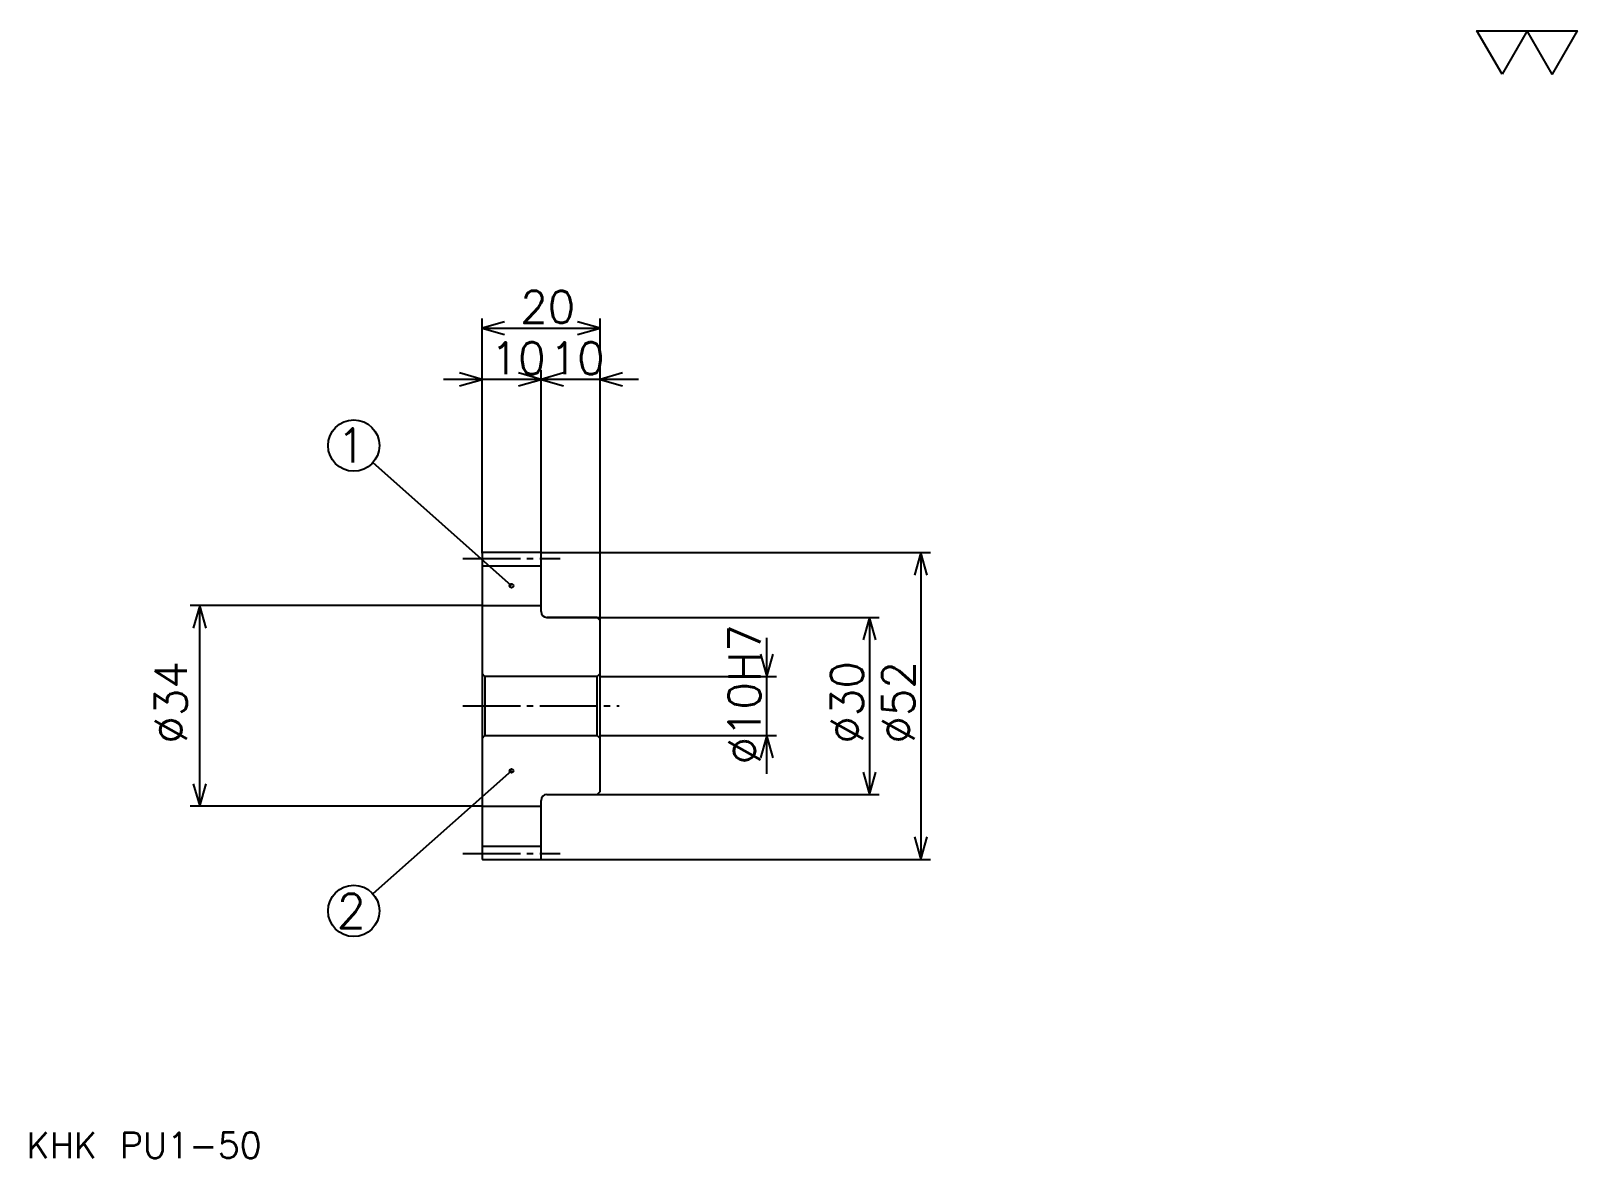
# Model space of a CAD drawing. Extents: x 12 to 274, y 12 to 203.
import ezdxf

# ---------------------------------------------------------------- set-up
doc = ezdxf.new("R2010")
doc.units = 0
doc.linetypes.add('DASHDOT', pattern=[13.04348, 9.782609, -1.086957, 1.086957, -1.086957])
doc.layers.get('0').update_dxf_attribs({"linetype": 'CONTINUOUS'})
doc.layers.add('DASHDOT', color=6, linetype='DASHDOT')
doc.styles.add('KANJI', font='TXT', dxfattribs={"bigfont": 'BIGFONT'})

msp = doc.modelspace()

# ---------------------------------------------------------------- linework, layer by layer
at = {"color": 5}
for p, q in [((88.043472, 114.58696), (88.043472, 154.260864)), ((88.043472, 152.630432), (108.043472, 152.630432)), ((108.043472, 114.58696), (108.043472, 154.260864)), ((98.043472, 114.58696), (98.043472, 145.565216)), ((104.565216, 143.934784), (81.521736, 143.934784)), ((114.565216, 143.934784), (91.521736, 143.934784)), ((93.043472, 108.96196), (69.554184, 129.83783)), ((88.043472, 114.486961), (88.043472, 114.58696)), ((97.943474, 114.58696), (108.043472, 114.58696)), ((98.043472, 114.486961), (98.043472, 114.58696)), ((108.043472, 114.58696), (164.021729, 114.58696)), ((108.043472, 103.08696), (108.043472, 114.58696)), ((162.391296, 114.58696), (162.391296, 62.58696)), ((88.043472, 105.58696), (38.586948, 105.58696)), ((40.217384, 71.58696), (40.217384, 105.58696)), ((99.043472, 103.58696), (108.043472, 103.58696)), ((108.043472, 103.58696), (155.32608, 103.58696)), ((153.695648, 103.58696), (153.695648, 73.58696)), ((136.304352, 77.065224), (136.304352, 100.108696)), ((108.043472, 93.58696), (137.934784, 93.58696)), ((108.043472, 83.58696), (137.934784, 83.58696)), ((93.043472, 77.58696), (69.555695, 56.734398)), ((99.043472, 73.58696), (108.043472, 73.58696)), ((108.043472, 73.58696), (155.32608, 73.58696)), ((88.043472, 71.58696), (38.586948, 71.58696)), ((97.943474, 62.58696), (108.043472, 62.58696)), ((108.043472, 62.58696), (164.021729, 62.58696))]:
    msp.add_line(p, q, dxfattribs=at)
at = {"color": 4}
for p, q in [((88.043472, 112.33696), (98.043472, 112.33696)), ((88.043472, 105.58696), (98.043472, 105.58696)), ((88.543472, 93.58696), (88.543472, 83.58696)), ((107.543472, 93.58696), (108.043472, 94.08696)), ((107.543472, 83.58696), (108.043472, 83.08696)), ((88.043472, 71.58696), (98.043472, 71.58696)), ((88.043472, 64.83696), (98.043472, 64.83696))]:
    msp.add_line(p, q, dxfattribs=at)
at = {"color": 7}
msp.add_lwpolyline([(260.869568, 195.652176), (256.630432, 203), (273.586975, 203), (269.347839, 195.652176), (265.108704, 203), (260.869568, 195.652176)], dxfattribs=at)
at = {"color": 5}
for points in [[(91.847816, 153.717407), (88.043472, 152.630432), (91.847816, 151.543488)], [(104.23912, 151.543488), (108.043472, 152.630432), (104.23912, 153.717407)], [(84.239128, 142.847824), (88.043472, 143.934784), (84.239128, 145.021744)], [(94.23912, 142.847824), (98.043472, 143.934784), (94.23912, 145.021744)], [(101.847824, 145.021744), (98.043472, 143.934784), (101.847824, 142.847824)], [(111.847824, 145.021744), (108.043472, 143.934784), (111.847824, 142.847824)], [(163.478256, 110.782608), (162.391296, 114.58696), (161.304337, 110.782608)], [(41.30434, 101.782608), (40.217384, 105.58696), (39.130428, 101.782608)], [(154.782608, 99.782608), (153.695648, 103.58696), (152.608688, 99.782608)], [(135.217392, 97.391312), (136.304352, 93.58696), (137.391296, 97.391312)], [(137.391296, 79.782608), (136.304352, 83.58696), (135.217392, 79.782608)], [(152.608688, 77.391312), (153.695648, 73.58696), (154.782608, 77.391312)], [(39.130428, 75.391312), (40.217384, 71.58696), (41.30434, 75.391312)], [(161.304337, 66.391312), (162.391296, 62.58696), (163.478256, 66.391312)]]:
    msp.add_lwpolyline(points, dxfattribs=at)
at = {"color": 4}
for points in [[(98.043472, 104.58696), (98.043472, 114.486961), (97.943474, 114.58696), (88.143471, 114.58696), (88.043472, 114.486961), (88.043472, 83.08696)], [(99.043472, 73.58696), (107.543472, 73.58696), (108.043472, 74.08696), (108.043472, 103.08696), (107.543472, 103.58696), (99.043472, 103.58696)], [(88.043472, 83.08696), (88.543472, 83.58696), (107.543472, 83.58696), (107.543472, 93.58696), (88.543472, 93.58696), (88.043472, 94.08696)], [(88.043472, 83.08696), (88.043472, 62.686958), (88.143471, 62.58696), (97.943474, 62.58696), (98.043472, 62.686958), (98.043472, 72.58696)]]:
    msp.add_lwpolyline(points, dxfattribs=at)
at = {"color": 5}
for centre, radius in [((66.304344, 132.726089), 4.347826), ((93.043472, 108.96196), 0.326087), ((93.043472, 77.58696), 0.326087), ((66.304344, 53.847828), 4.347826)]:
    msp.add_circle(centre, radius, dxfattribs=at)
at = {"color": 4}
for centre, start, end in [((99.043472, 104.58696), 180, 270), ((99.043472, 72.58696), 90, 180)]:
    msp.add_arc(centre, 1, start, end, dxfattribs=at)
at = {"layer": 'DASHDOT', "color": 7}
for p, q in [((84.7826, 113.58696), (101.304344, 113.58696)), ((84.7826, 88.58696), (111.304344, 88.58696)), ((84.7826, 63.58696), (101.304344, 63.58696))]:
    msp.add_line(p, q, dxfattribs=at)

# ---------------------------------------------------------------- texts
at = {"color": 7, "style": 'KANJI'}
for s, height, p in [('20', 5.434783, (94.510864, 153.5)), ('10', 5.434783, (89.510864, 144.804352)), ('10', 5.434783, (99.510864, 144.804352)), ('1', 5.797101, (63.405792, 129.827545)), ('2', 5.797101, (63.405792, 50.949276)), ('KHK PU1-50', 4.347826, (10.869565, 11.956522))]:
    msp.add_text(s, height=height, dxfattribs=at).set_placement(p)
for s, p in [('%%c10H7', (135.217392, 78.66848)), ('%%c34', (38.043472, 82.201088)), ('%%c30', (152.608688, 82.201088)), ('%%c52', (161.304337, 82.201096))]:
    msp.add_text(s, height=5.434783, rotation=90, dxfattribs=at).set_placement(p)

doc.saveas('drawing.dxf')
